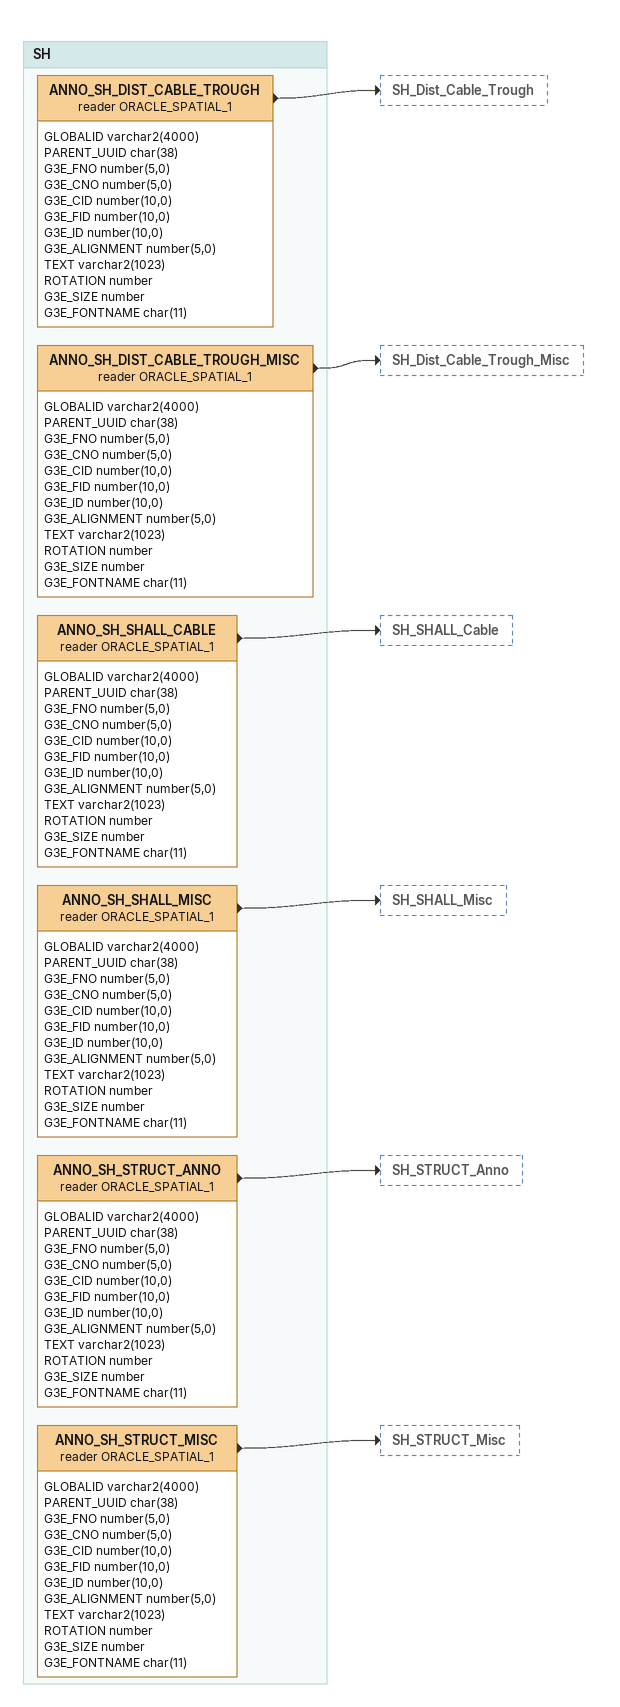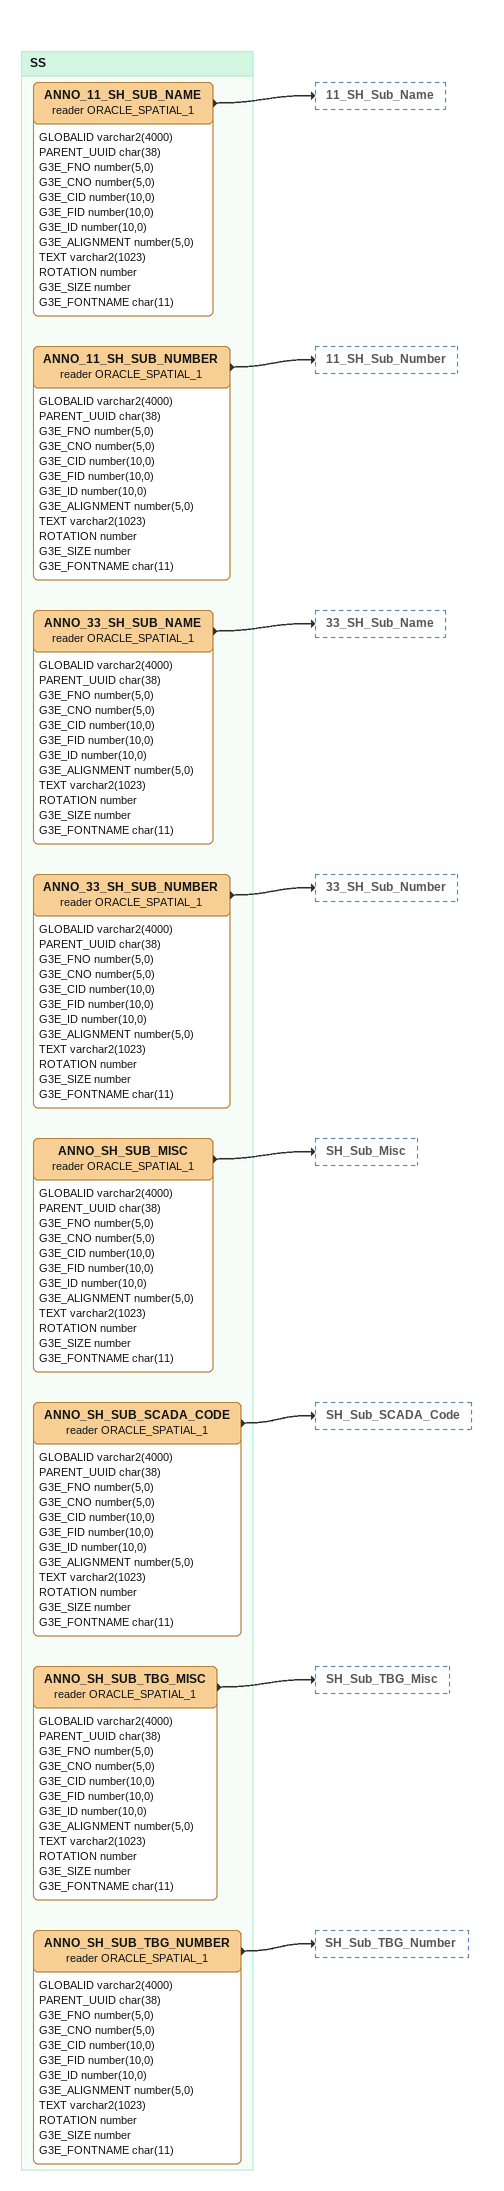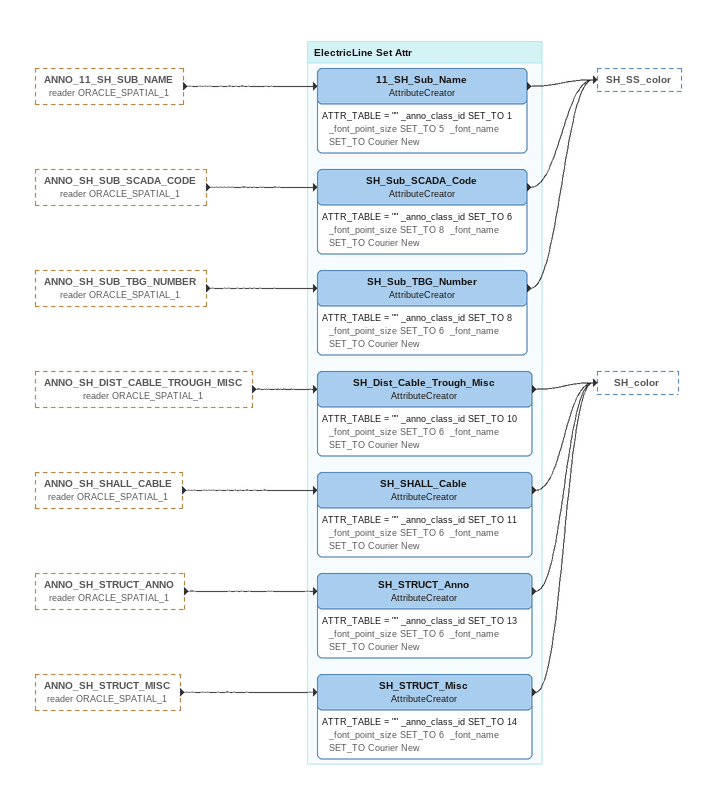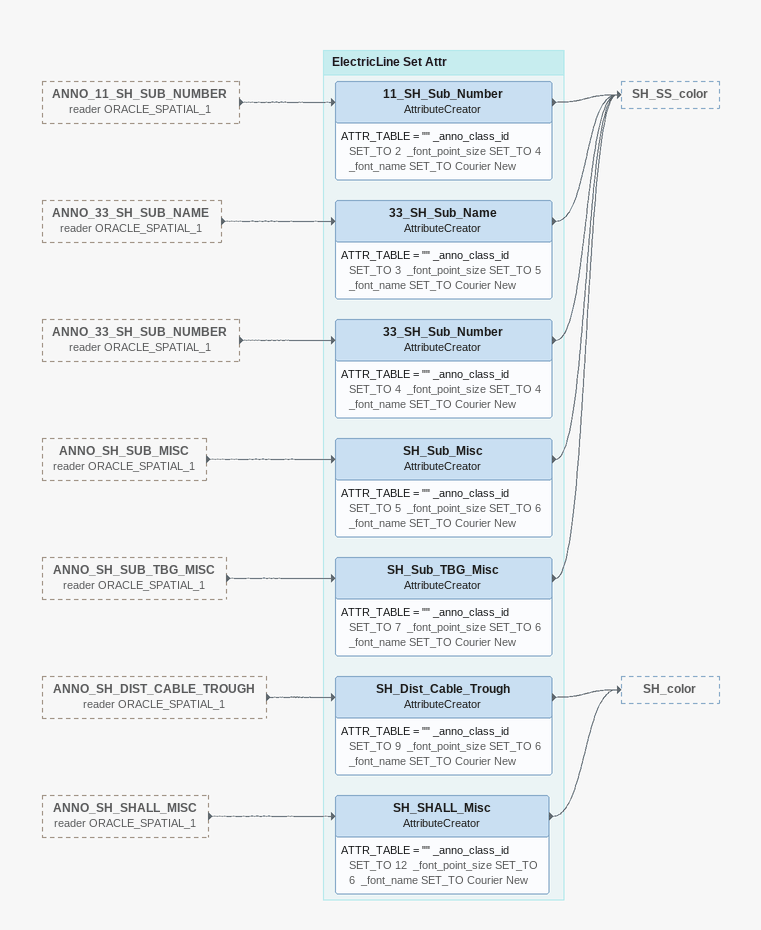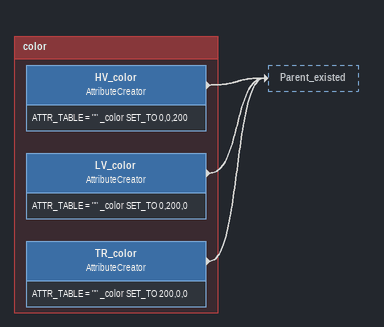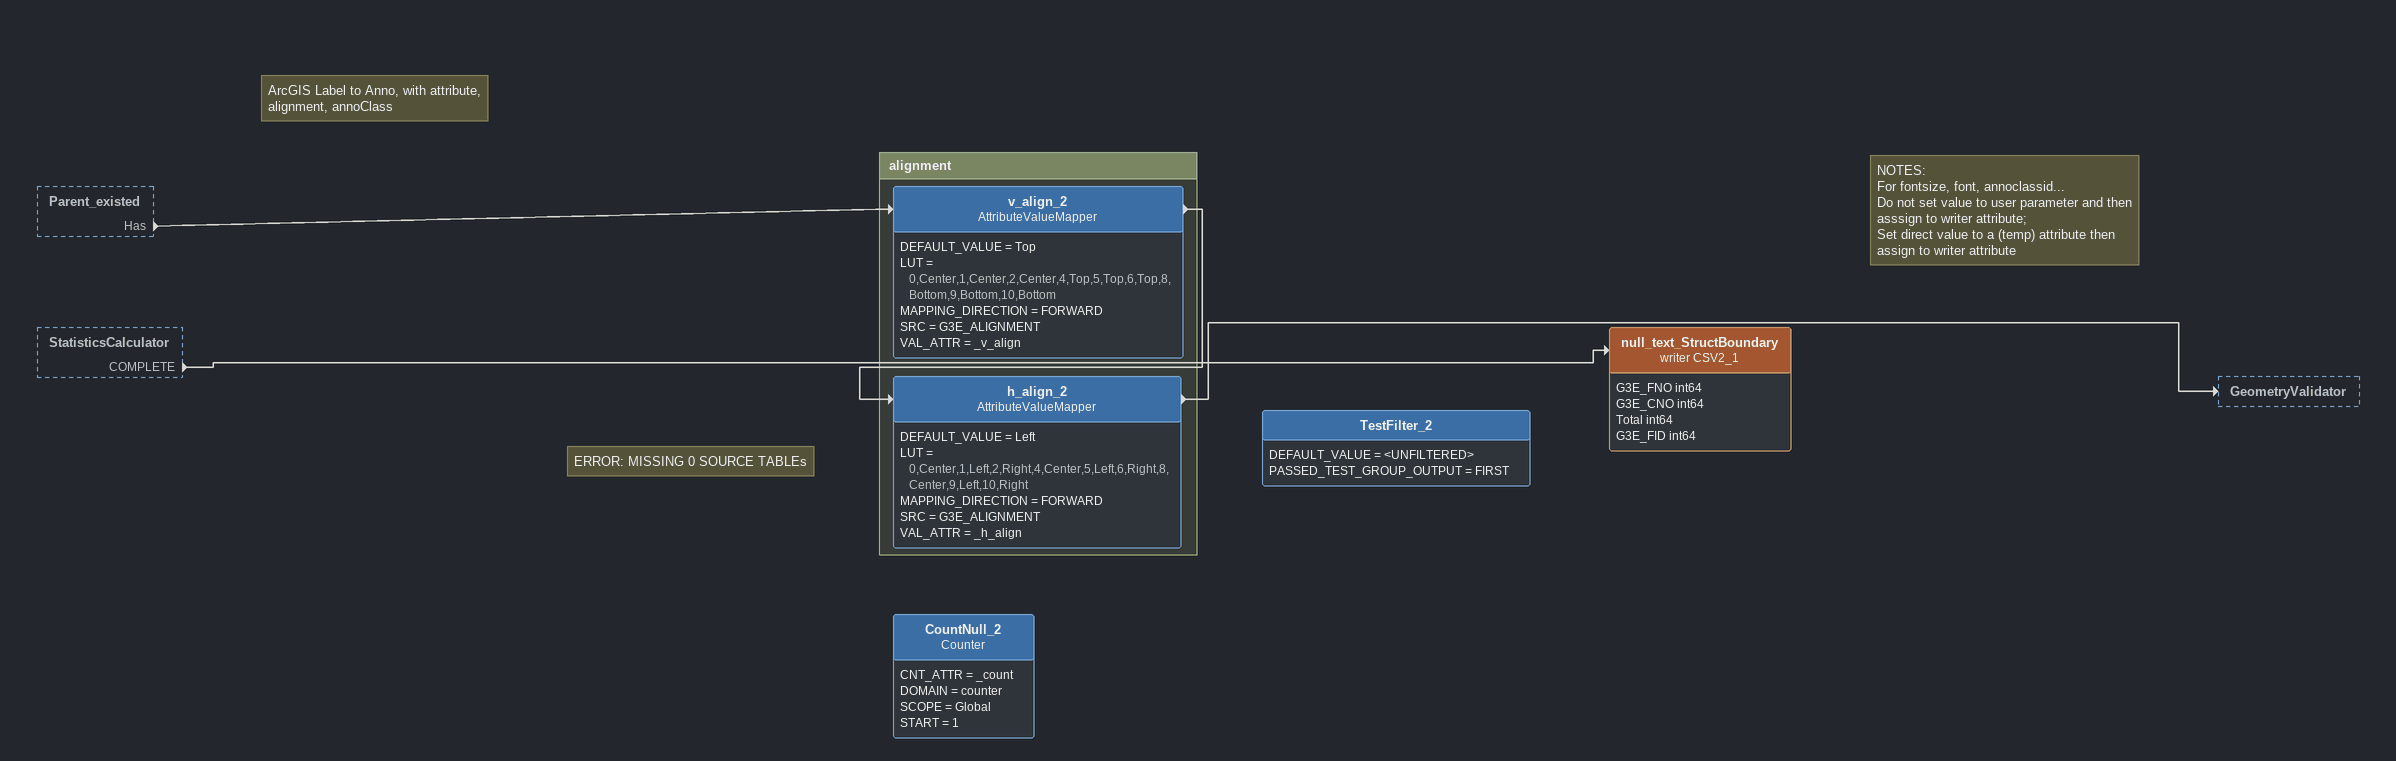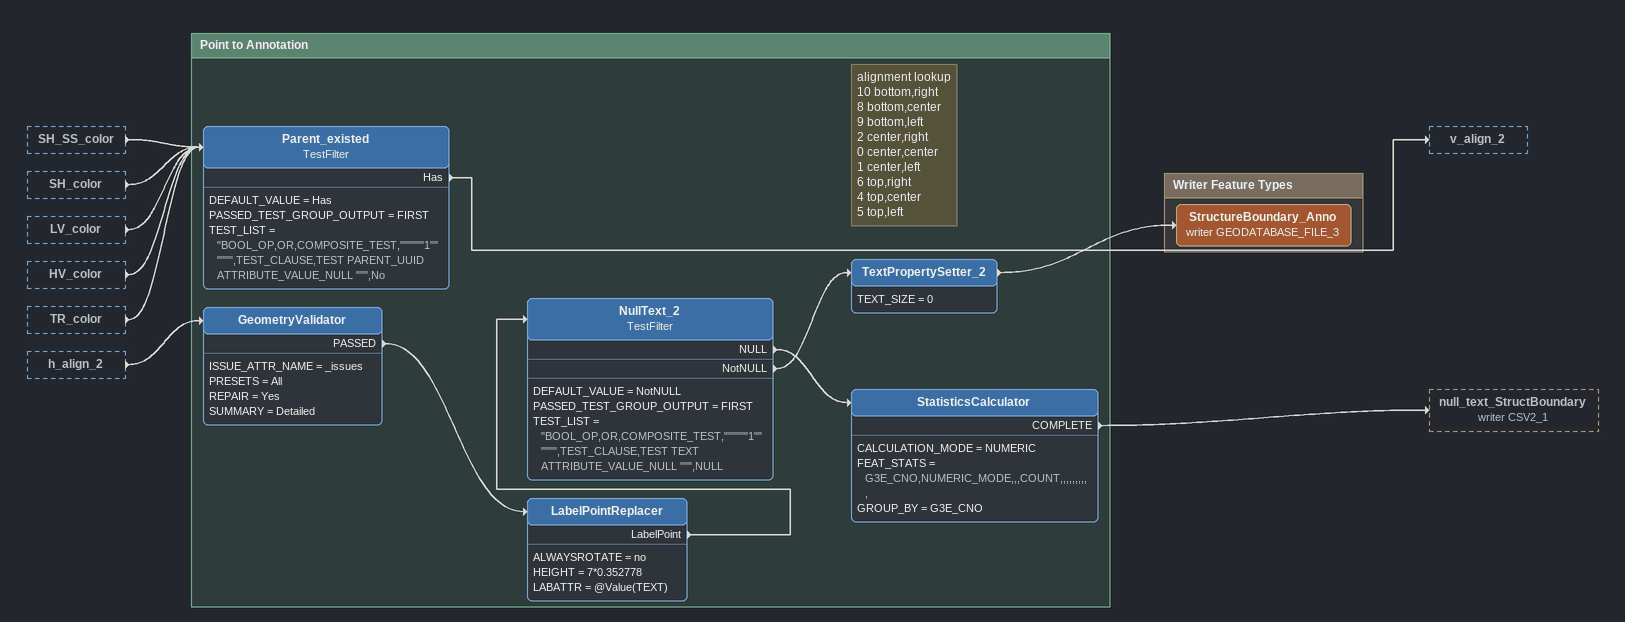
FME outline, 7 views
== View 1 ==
Bookmark: SH
ANNO_SH_DIST_CABLE_TROUGH_MISC (reader ORACLE_SPATIAL_1)
    attributes: GLOBALID varchar2(4000), PARENT_UUID char(38), G3E_FNO number(5,0), G3E_CNO number(5,0), G3E_CID number(10,0), G3E_FID number(10,0), G3E_ID number(10,0), G3E_ALIGNMENT number(5,0), TEXT varchar2(1023), ROTATION number, G3E_SIZE number, G3E_FONTNAME char(11)
    -> SH_Dist_Cable_Trough_Misc
ANNO_SH_SHALL_CABLE (reader ORACLE_SPATIAL_1)
    attributes: GLOBALID varchar2(4000), PARENT_UUID char(38), G3E_FNO number(5,0), G3E_CNO number(5,0), G3E_CID number(10,0), G3E_FID number(10,0), G3E_ID number(10,0), G3E_ALIGNMENT number(5,0), TEXT varchar2(1023), ROTATION number, G3E_SIZE number, G3E_FONTNAME char(11)
    -> SH_SHALL_Cable
ANNO_SH_STRUCT_ANNO (reader ORACLE_SPATIAL_1)
    attributes: GLOBALID varchar2(4000), PARENT_UUID char(38), G3E_FNO number(5,0), G3E_CNO number(5,0), G3E_CID number(10,0), G3E_FID number(10,0), G3E_ID number(10,0), G3E_ALIGNMENT number(5,0), TEXT varchar2(1023), ROTATION number, G3E_SIZE number, G3E_FONTNAME char(11)
    -> SH_STRUCT_Anno
ANNO_SH_STRUCT_MISC (reader ORACLE_SPATIAL_1)
    attributes: GLOBALID varchar2(4000), PARENT_UUID char(38), G3E_FNO number(5,0), G3E_CNO number(5,0), G3E_CID number(10,0), G3E_FID number(10,0), G3E_ID number(10,0), G3E_ALIGNMENT number(5,0), TEXT varchar2(1023), ROTATION number, G3E_SIZE number, G3E_FONTNAME char(11)
    -> SH_STRUCT_Misc
ANNO_SH_DIST_CABLE_TROUGH (reader ORACLE_SPATIAL_1)
    attributes: GLOBALID varchar2(4000), PARENT_UUID char(38), G3E_FNO number(5,0), G3E_CNO number(5,0), G3E_CID number(10,0), G3E_FID number(10,0), G3E_ID number(10,0), G3E_ALIGNMENT number(5,0), TEXT varchar2(1023), ROTATION number, G3E_SIZE number, G3E_FONTNAME char(11)
    -> SH_Dist_Cable_Trough
ANNO_SH_SHALL_MISC (reader ORACLE_SPATIAL_1)
    attributes: GLOBALID varchar2(4000), PARENT_UUID char(38), G3E_FNO number(5,0), G3E_CNO number(5,0), G3E_CID number(10,0), G3E_FID number(10,0), G3E_ID number(10,0), G3E_ALIGNMENT number(5,0), TEXT varchar2(1023), ROTATION number, G3E_SIZE number, G3E_FONTNAME char(11)
    -> SH_SHALL_Misc

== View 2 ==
Bookmark: SS
ANNO_SH_SUB_SCADA_CODE (reader ORACLE_SPATIAL_1)
    attributes: GLOBALID varchar2(4000), PARENT_UUID char(38), G3E_FNO number(5,0), G3E_CNO number(5,0), G3E_CID number(10,0), G3E_FID number(10,0), G3E_ID number(10,0), G3E_ALIGNMENT number(5,0), TEXT varchar2(1023), ROTATION number, G3E_SIZE number, G3E_FONTNAME char(11)
    -> SH_Sub_SCADA_Code
ANNO_SH_SUB_TBG_NUMBER (reader ORACLE_SPATIAL_1)
    attributes: GLOBALID varchar2(4000), PARENT_UUID char(38), G3E_FNO number(5,0), G3E_CNO number(5,0), G3E_CID number(10,0), G3E_FID number(10,0), G3E_ID number(10,0), G3E_ALIGNMENT number(5,0), TEXT varchar2(1023), ROTATION number, G3E_SIZE number, G3E_FONTNAME char(11)
    -> SH_Sub_TBG_Number
ANNO_11_SH_SUB_NAME (reader ORACLE_SPATIAL_1)
    attributes: GLOBALID varchar2(4000), PARENT_UUID char(38), G3E_FNO number(5,0), G3E_CNO number(5,0), G3E_CID number(10,0), G3E_FID number(10,0), G3E_ID number(10,0), G3E_ALIGNMENT number(5,0), TEXT varchar2(1023), ROTATION number, G3E_SIZE number, G3E_FONTNAME char(11)
    -> 11_SH_Sub_Name
ANNO_11_SH_SUB_NUMBER (reader ORACLE_SPATIAL_1)
    attributes: GLOBALID varchar2(4000), PARENT_UUID char(38), G3E_FNO number(5,0), G3E_CNO number(5,0), G3E_CID number(10,0), G3E_FID number(10,0), G3E_ID number(10,0), G3E_ALIGNMENT number(5,0), TEXT varchar2(1023), ROTATION number, G3E_SIZE number, G3E_FONTNAME char(11)
    -> 11_SH_Sub_Number
ANNO_33_SH_SUB_NAME (reader ORACLE_SPATIAL_1)
    attributes: GLOBALID varchar2(4000), PARENT_UUID char(38), G3E_FNO number(5,0), G3E_CNO number(5,0), G3E_CID number(10,0), G3E_FID number(10,0), G3E_ID number(10,0), G3E_ALIGNMENT number(5,0), TEXT varchar2(1023), ROTATION number, G3E_SIZE number, G3E_FONTNAME char(11)
    -> 33_SH_Sub_Name
ANNO_33_SH_SUB_NUMBER (reader ORACLE_SPATIAL_1)
    attributes: GLOBALID varchar2(4000), PARENT_UUID char(38), G3E_FNO number(5,0), G3E_CNO number(5,0), G3E_CID number(10,0), G3E_FID number(10,0), G3E_ID number(10,0), G3E_ALIGNMENT number(5,0), TEXT varchar2(1023), ROTATION number, G3E_SIZE number, G3E_FONTNAME char(11)
    -> 33_SH_Sub_Number
ANNO_SH_SUB_MISC (reader ORACLE_SPATIAL_1)
    attributes: GLOBALID varchar2(4000), PARENT_UUID char(38), G3E_FNO number(5,0), G3E_CNO number(5,0), G3E_CID number(10,0), G3E_FID number(10,0), G3E_ID number(10,0), G3E_ALIGNMENT number(5,0), TEXT varchar2(1023), ROTATION number, G3E_SIZE number, G3E_FONTNAME char(11)
    -> SH_Sub_Misc
ANNO_SH_SUB_TBG_MISC (reader ORACLE_SPATIAL_1)
    attributes: GLOBALID varchar2(4000), PARENT_UUID char(38), G3E_FNO number(5,0), G3E_CNO number(5,0), G3E_CID number(10,0), G3E_FID number(10,0), G3E_ID number(10,0), G3E_ALIGNMENT number(5,0), TEXT varchar2(1023), ROTATION number, G3E_SIZE number, G3E_FONTNAME char(11)
    -> SH_Sub_TBG_Misc

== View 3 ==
ANNO_11_SH_SUB_NAME (reader ORACLE_SPATIAL_1) [outside]
    -> 11_SH_Sub_Name
ANNO_SH_SUB_SCADA_CODE (reader ORACLE_SPATIAL_1) [outside]
    -> SH_Sub_SCADA_Code
ANNO_SH_SUB_TBG_NUMBER (reader ORACLE_SPATIAL_1) [outside]
    -> SH_Sub_TBG_Number
ANNO_SH_DIST_CABLE_TROUGH_MISC (reader ORACLE_SPATIAL_1) [outside]
    -> SH_Dist_Cable_Trough_Misc
ANNO_SH_SHALL_CABLE (reader ORACLE_SPATIAL_1) [outside]
    -> SH_SHALL_Cable
ANNO_SH_STRUCT_ANNO (reader ORACLE_SPATIAL_1) [outside]
    -> SH_STRUCT_Anno
ANNO_SH_STRUCT_MISC (reader ORACLE_SPATIAL_1) [outside]
    -> SH_STRUCT_Misc

Bookmark: ElectricLine Set Attr
SH_Sub_SCADA_Code: AttributeCreator
    ATTR_TABLE = "" _anno_class_id SET_TO 6  _font_point_size SET_TO 8  _font_name SET_TO Courier New
    -> SH_SS_color
SH_Sub_TBG_Number: AttributeCreator
    ATTR_TABLE = "" _anno_class_id SET_TO 8  _font_point_size SET_TO 6  _font_name SET_TO Courier New
    -> SH_SS_color
SH_Dist_Cable_Trough_Misc: AttributeCreator
    ATTR_TABLE = "" _anno_class_id SET_TO 10  _font_point_size SET_TO 6  _font_name SET_TO Courier New
    -> SH_color
SH_SHALL_Cable: AttributeCreator
    ATTR_TABLE = "" _anno_class_id SET_TO 11  _font_point_size SET_TO 6  _font_name SET_TO Courier New
    -> SH_color
SH_STRUCT_Anno: AttributeCreator
    ATTR_TABLE = "" _anno_class_id SET_TO 13  _font_point_size SET_TO 6  _font_name SET_TO Courier New
    -> SH_color
SH_STRUCT_Misc: AttributeCreator
    ATTR_TABLE = "" _anno_class_id SET_TO 14  _font_point_size SET_TO 6  _font_name SET_TO Courier New
    -> SH_color
11_SH_Sub_Name: AttributeCreator
    ATTR_TABLE = "" _anno_class_id SET_TO 1  _font_point_size SET_TO 5  _font_name SET_TO Courier New
    -> SH_SS_color

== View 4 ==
ANNO_11_SH_SUB_NUMBER (reader ORACLE_SPATIAL_1) [outside]
    -> 11_SH_Sub_Number
ANNO_33_SH_SUB_NAME (reader ORACLE_SPATIAL_1) [outside]
    -> 33_SH_Sub_Name
ANNO_33_SH_SUB_NUMBER (reader ORACLE_SPATIAL_1) [outside]
    -> 33_SH_Sub_Number
ANNO_SH_SUB_MISC (reader ORACLE_SPATIAL_1) [outside]
    -> SH_Sub_Misc
ANNO_SH_SUB_TBG_MISC (reader ORACLE_SPATIAL_1) [outside]
    -> SH_Sub_TBG_Misc
ANNO_SH_DIST_CABLE_TROUGH (reader ORACLE_SPATIAL_1) [outside]
    -> SH_Dist_Cable_Trough
ANNO_SH_SHALL_MISC (reader ORACLE_SPATIAL_1) [outside]
    -> SH_SHALL_Misc

Bookmark: ElectricLine Set Attr
11_SH_Sub_Number: AttributeCreator
    ATTR_TABLE = "" _anno_class_id SET_TO 2  _font_point_size SET_TO 4  _font_name SET_TO Courier New
    -> SH_SS_color
33_SH_Sub_Name: AttributeCreator
    ATTR_TABLE = "" _anno_class_id SET_TO 3  _font_point_size SET_TO 5  _font_name SET_TO Courier New
    -> SH_SS_color
33_SH_Sub_Number: AttributeCreator
    ATTR_TABLE = "" _anno_class_id SET_TO 4  _font_point_size SET_TO 4  _font_name SET_TO Courier New
    -> SH_SS_color
SH_Sub_Misc: AttributeCreator
    ATTR_TABLE = "" _anno_class_id SET_TO 5  _font_point_size SET_TO 6  _font_name SET_TO Courier New
    -> SH_SS_color
SH_Sub_TBG_Misc: AttributeCreator
    ATTR_TABLE = "" _anno_class_id SET_TO 7  _font_point_size SET_TO 6  _font_name SET_TO Courier New
    -> SH_SS_color
SH_Dist_Cable_Trough: AttributeCreator
    ATTR_TABLE = "" _anno_class_id SET_TO 9  _font_point_size SET_TO 6  _font_name SET_TO Courier New
    -> SH_color
SH_SHALL_Misc: AttributeCreator
    ATTR_TABLE = "" _anno_class_id SET_TO 12  _font_point_size SET_TO 6  _font_name SET_TO Courier New
    -> SH_color

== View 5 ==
Bookmark: color
HV_color: AttributeCreator
    ATTR_TABLE = "" _color SET_TO 0,0,200
    -> Parent_existed
LV_color: AttributeCreator
    ATTR_TABLE = "" _color SET_TO 0,200,0
    -> Parent_existed
TR_color: AttributeCreator
    ATTR_TABLE = "" _color SET_TO 200,0,0
    -> Parent_existed

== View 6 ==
Parent_existed [outside]
    Has -> v_align_2
StatisticsCalculator [outside]
    COMPLETE -> null_text_StructBoundary (writer CSV2_1)
Note: NOTES: / For fontsize, font, annoclassid... / Do not set value to user parameter and then asssign to writer attribute; / Set direct value to a (temp) attribute then assign to writer attribute
null_text_StructBoundary (writer CSV2_1)
    attributes: G3E_FNO int64, G3E_CNO int64, Total int64, G3E_FID int64
Note: ArcGIS Label to Anno, with attribute, alignment, annoClass
Note: ERROR: MISSING 0 SOURCE TABLEs
CountNull_2: Counter
    CNT_ATTR = _count
    DOMAIN = counter
    SCOPE = Global
    START = 1
TestFilter_2
    DEFAULT_VALUE = <UNFILTERED>
    PASSED_TEST_GROUP_OUTPUT = FIRST

Bookmark: alignment
v_align_2: AttributeValueMapper
    DEFAULT_VALUE = Top
    LUT = 0,Center,1,Center,2,Center,4,Top,5,Top,6,Top,8,Bottom,9,Bottom,10,Bottom
    MAPPING_DIRECTION = FORWARD
    SRC = G3E_ALIGNMENT
    VAL_ATTR = _v_align
    -> h_align_2
h_align_2: AttributeValueMapper
    DEFAULT_VALUE = Left
    LUT = 0,Center,1,Left,2,Right,4,Center,5,Left,6,Right,8,Center,9,Left,10,Right
    MAPPING_DIRECTION = FORWARD
    SRC = G3E_ALIGNMENT
    VAL_ATTR = _h_align
    -> GeometryValidator

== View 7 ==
SH_SS_color [outside]
    -> Parent_existed
SH_color [outside]
    -> Parent_existed
LV_color [outside]
    -> Parent_existed
HV_color [outside]
    -> Parent_existed
TR_color [outside]
    -> Parent_existed
h_align_2 [outside]
    -> GeometryValidator

Bookmark: Point to Annotation
Parent_existed: TestFilter
    DEFAULT_VALUE = Has
    PASSED_TEST_GROUP_OUTPUT = FIRST
    TEST_LIST = "BOOL_OP,OR,COMPOSITE_TEST,""""""1"""""",TEST_CLAUSE,TEST PARENT_UUID ATTRIBUTE_VALUE_NULL """,No
    Has -> v_align_2
GeometryValidator
    ISSUE_ATTR_NAME = _issues
    PRESETS = All
    REPAIR = Yes
    SUMMARY = Detailed
    PASSED -> LabelPointReplacer
LabelPointReplacer
    ALWAYSROTATE = no
    HEIGHT = 7*0.352778
    LABATTR = @Value(TEXT)
    LabelPoint -> NullText_2
NullText_2: TestFilter
    DEFAULT_VALUE = NotNULL
    PASSED_TEST_GROUP_OUTPUT = FIRST
    TEST_LIST = "BOOL_OP,OR,COMPOSITE_TEST,""""""1"""""",TEST_CLAUSE,TEST TEXT ATTRIBUTE_VALUE_NULL """,NULL
    NULL -> StatisticsCalculator
    NotNULL -> TextPropertySetter_2
Note: alignment lookup / 10 bottom,right / 8 bottom,center / 9 bottom,left / 2 center,right / 0 center,center / 1 center,left / 6 top,right / 4 top,center / 5 top,left
TextPropertySetter_2
    TEXT_SIZE = 0
    -> StructureBoundary_Anno (writer GEODATABASE_FILE_3)
StatisticsCalculator
    CALCULATION_MODE = NUMERIC
    FEAT_STATS = G3E_CNO,NUMERIC_MODE,,,COUNT,,,,,,,,,,
    GROUP_BY = G3E_CNO
    COMPLETE -> null_text_StructBoundary (writer CSV2_1)

Bookmark: Writer Feature Types
StructureBoundary_Anno (writer GEODATABASE_FILE_3)
